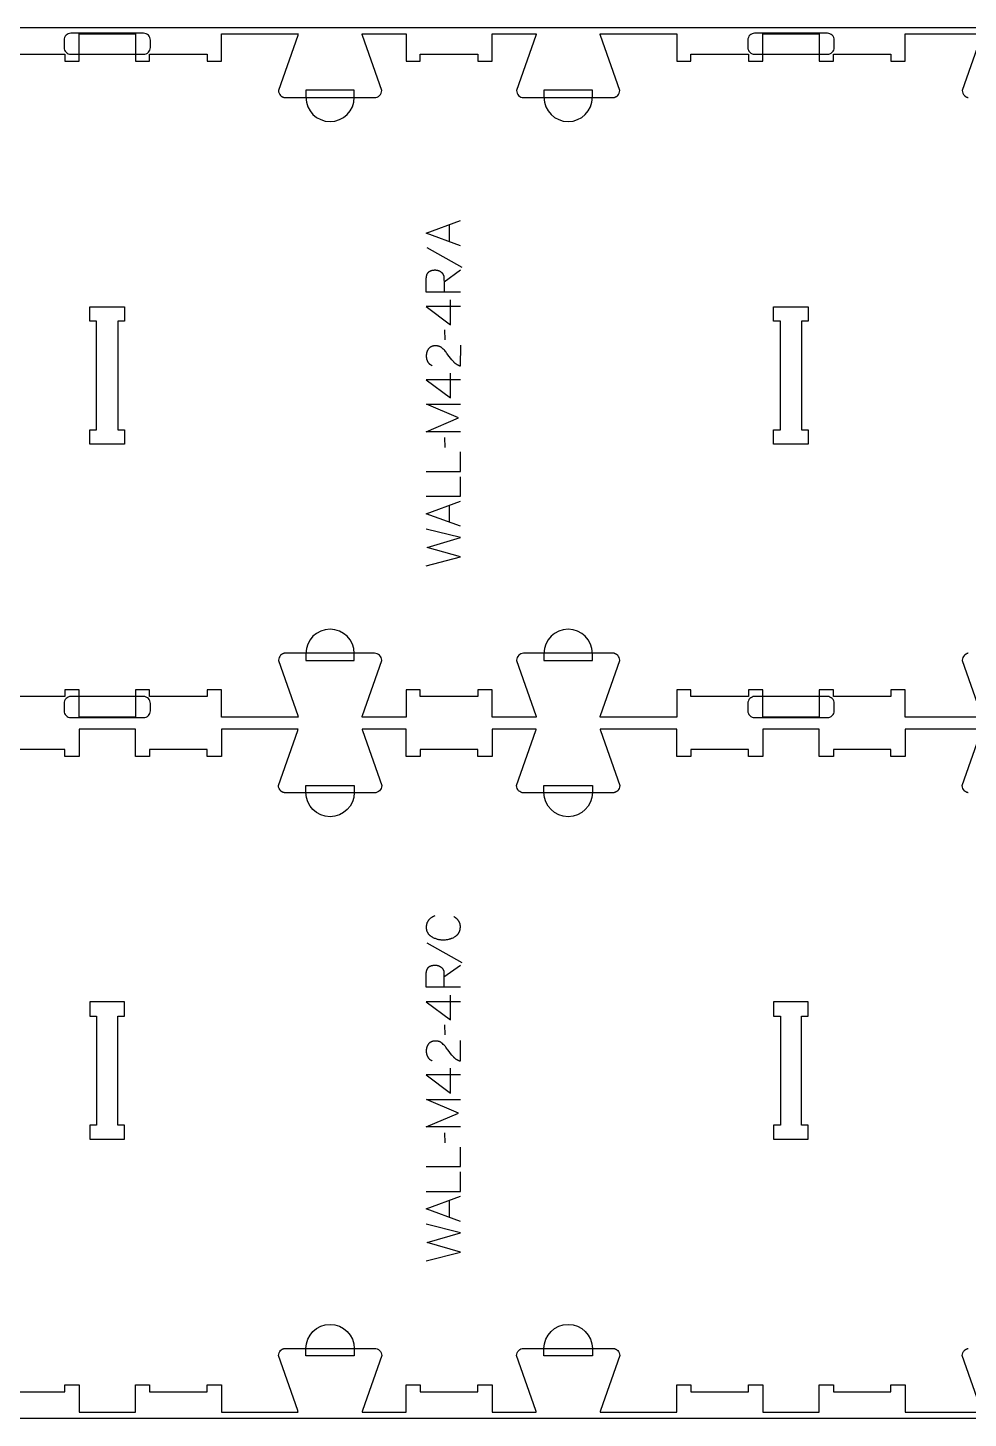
# Model space of a CAD drawing. Extents: x -10701 to -7518, y -43691 to -36097.
# Drawn here: x -9168 to -8343, y -38021 to -36801 of the extents above; entities that cross this region are included whole.
import ezdxf

# ---------------------------------------------------------------- set-up
doc = ezdxf.new("R2010")
doc.units = 0
for name, color, linetype in [('0_SHEET_SPRUCEPLY_2440X122', 1, 'CONTINUOUS'), ('1_ANYTOOL_1MMDEEP_LABELS_S', 2, 'CONTINUOUS'), ('3_ANYTOOL_CUTTHROUGH_INSID', 4, 'CONTINUOUS'), ('4_ANYTOOL_CUTTHROUGH_OUTSI', 5, 'CONTINUOUS'), ('5_ANYTOOL_HALF_MILL_9MM_IN', 3, 'CONTINUOUS')]:
    doc.layers.add(name, color=color, linetype=linetype)

msp = doc.modelspace()

# ---------------------------------------------------------------- linework, layer by layer
at = {"layer": '0_SHEET_SPRUCEPLY_2440X122'}
msp.add_lwpolyline([(-10329.7, -36801.2), (-10329.7, -38021.2), (-7889.7, -38021.2), (-7889.7, -36801.2)], close=True, dxfattribs=at)
at = {"layer": '1_ANYTOOL_1MMDEEP_LABELS_S'}
for points in [[(-8788.8, -36992.4), (-8818.8, -36981.5), (-8788.8, -36970.4)], [(-8798.4, -36988.9), (-8798.4, -36974)], [(-8818.3, -36994.1), (-8787.6, -37011.3)], [(-8788.8, -37033.1), (-8818.8, -37033.1), (-8818.8, -37021.7), (-8818.8, -37021.2), (-8818.8, -37020.7), (-8818.8, -37020.5), (-8818.7, -37020.3), (-8818.7, -37020), (-8818.7, -37019.8), (-8818.6, -37019.6), (-8818.6, -37019.4), (-8818.6, -37019.2), (-8818.5, -37019), (-8818.5, -37018.8), (-8818.4, -37018.6), (-8818.4, -37018.4), (-8818.3, -37018.2), (-8818.2, -37018), (-8818.2, -37017.8), (-8818.1, -37017.7), (-8818, -37017.5), (-8818, -37017.3), (-8817.9, -37017.2), (-8817.8, -37017), (-8817.7, -37016.8), (-8817.6, -37016.7), (-8817.5, -37016.5), (-8817.4, -37016.4), (-8817.3, -37016.2), (-8817.2, -37016.1), (-8817.1, -37016), (-8817, -37015.8), (-8816.8, -37015.7), (-8816.7, -37015.6), (-8816.6, -37015.5), (-8816.5, -37015.4), (-8816.3, -37015.2), (-8816.2, -37015.1), (-8816, -37015), (-8815.9, -37014.9), (-8815.7, -37014.8), (-8815.6, -37014.8), (-8815.4, -37014.7), (-8815.3, -37014.6), (-8815.1, -37014.5), (-8814.9, -37014.4), (-8814.8, -37014.4), (-8814.6, -37014.3), (-8814.4, -37014.2), (-8814.2, -37014.2), (-8814, -37014.1), (-8813.8, -37014.1), (-8813.6, -37014), (-8813.4, -37014), (-8813.2, -37013.9), (-8813, -37013.9), (-8812.8, -37013.8), (-8812.6, -37013.8), (-8812.4, -37013.8), (-8812.1, -37013.8), (-8811.9, -37013.8), (-8811.4, -37013.7), (-8811, -37013.7), (-8810.8, -37013.7), (-8810.6, -37013.7), (-8810.4, -37013.7), (-8810.3, -37013.8), (-8810.1, -37013.8), (-8809.9, -37013.8), (-8809.7, -37013.8), (-8809.6, -37013.8), (-8809.4, -37013.9), (-8809.2, -37013.9), (-8809.1, -37013.9), (-8808.9, -37014), (-8808.7, -37014), (-8808.6, -37014.1), (-8808.4, -37014.1), (-8808.2, -37014.2), (-8808.1, -37014.2), (-8807.9, -37014.3), (-8807.8, -37014.4), (-8807.6, -37014.4), (-8807.4, -37014.5), (-8807.3, -37014.6), (-8807.1, -37014.6), (-8807, -37014.7), (-8806.8, -37014.8), (-8806.7, -37014.9), (-8806.5, -37015), (-8806.4, -37015.1), (-8806.2, -37015.2), (-8806.1, -37015.3), (-8805.9, -37015.4), (-8805.8, -37015.5), (-8805.6, -37015.6), (-8805.5, -37015.7), (-8805.4, -37015.8), (-8805.2, -37016), (-8805.1, -37016.1), (-8805, -37016.2), (-8804.9, -37016.3), (-8804.7, -37016.5), (-8804.6, -37016.6), (-8804.5, -37016.7), (-8804.4, -37016.9), (-8804.3, -37017), (-8804.2, -37017.1), (-8804.1, -37017.3), (-8804.1, -37017.4), (-8804, -37017.6), (-8803.9, -37017.7), (-8803.8, -37017.9), (-8803.8, -37018), (-8803.7, -37018.2), (-8803.7, -37018.4), (-8803.6, -37018.5), (-8803.6, -37018.7), (-8803.5, -37018.9), (-8803.5, -37019), (-8803.4, -37019.2), (-8803.4, -37019.4), (-8803.4, -37019.5), (-8803.4, -37019.7), (-8803.4, -37019.9), (-8803.3, -37020.1), (-8803.3, -37022), (-8803.2, -37024.1), (-8803.2, -37033)], [(-8803.2, -37024.1), (-8788.8, -37013.6)], [(-8788.8, -37045.8), (-8818.8, -37045.8), (-8797.5, -37061.8)], [(-8797.5, -37061.8), (-8797.5, -37040)], [(-8802.7, -37066.1), (-8802.6, -37074.9)], [(-8788.8, -37079.8), (-8788.9, -37098.1), (-8789.3, -37098), (-8789.6, -37097.9), (-8789.8, -37097.8), (-8790, -37097.7), (-8790.2, -37097.6), (-8790.4, -37097.5), (-8790.7, -37097.4), (-8790.9, -37097.3), (-8791.1, -37097.2), (-8791.3, -37097.1), (-8791.5, -37097), (-8791.7, -37096.9), (-8791.9, -37096.8), (-8792.1, -37096.7), (-8792.3, -37096.5), (-8792.5, -37096.4), (-8792.6, -37096.3), (-8792.8, -37096.1), (-8793, -37096), (-8793.2, -37095.9), (-8793.4, -37095.7), (-8793.6, -37095.6), (-8793.7, -37095.4), (-8793.9, -37095.3), (-8794.1, -37095.1), (-8794.2, -37094.9), (-8794.4, -37094.8), (-8794.6, -37094.6), (-8794.7, -37094.4), (-8795, -37094.1), (-8796.3, -37092.6), (-8797.4, -37091.1), (-8798.6, -37089.6), (-8799.7, -37088.1), (-8800.3, -37087.3), (-8800.9, -37086.6), (-8801.4, -37085.9), (-8802, -37085.2), (-8802.6, -37084.5), (-8803.2, -37083.9), (-8803.8, -37083.2), (-8804.4, -37082.6), (-8804.6, -37082.5), (-8804.8, -37082.4), (-8804.9, -37082.2), (-8805.1, -37082.1), (-8805.2, -37082), (-8805.4, -37081.8), (-8805.6, -37081.7), (-8805.8, -37081.6), (-8805.9, -37081.5), (-8806.1, -37081.4), (-8806.3, -37081.3), (-8806.5, -37081.2), (-8806.7, -37081.1), (-8806.8, -37081), (-8807, -37080.9), (-8807.2, -37080.9), (-8807.4, -37080.8), (-8807.6, -37080.7), (-8807.8, -37080.7), (-8808, -37080.6), (-8808.2, -37080.6), (-8808.4, -37080.5), (-8808.6, -37080.5), (-8808.8, -37080.4), (-8809, -37080.4), (-8809.2, -37080.4), (-8809.5, -37080.3), (-8809.7, -37080.3), (-8809.9, -37080.3), (-8810.1, -37080.3), (-8810.3, -37080.3), (-8810.6, -37080.3), (-8810.8, -37080.3), (-8811.1, -37080.3), (-8811.3, -37080.3), (-8811.6, -37080.3), (-8811.8, -37080.3), (-8812, -37080.4), (-8812.2, -37080.4), (-8812.5, -37080.4), (-8812.7, -37080.5), (-8812.9, -37080.5), (-8813.1, -37080.6), (-8813.3, -37080.6), (-8813.5, -37080.7), (-8813.7, -37080.8), (-8813.9, -37080.8), (-8814.1, -37080.9), (-8814.3, -37081), (-8814.5, -37081.1), (-8814.7, -37081.2), (-8814.9, -37081.3), (-8815, -37081.4), (-8815.2, -37081.5), (-8815.4, -37081.6), (-8815.5, -37081.7), (-8815.7, -37081.8), (-8815.8, -37082), (-8816, -37082.1), (-8816.1, -37082.2), (-8816.3, -37082.4), (-8816.4, -37082.5), (-8816.6, -37082.7), (-8816.7, -37082.8), (-8816.8, -37083), (-8817, -37083.1), (-8817.1, -37083.3), (-8817.2, -37083.5), (-8817.3, -37083.6), (-8817.4, -37083.8), (-8817.5, -37084), (-8817.6, -37084.2), (-8817.7, -37084.3), (-8817.8, -37084.5), (-8817.9, -37084.7), (-8818, -37084.9), (-8818.1, -37085.1), (-8818.1, -37085.3), (-8818.2, -37085.5), (-8818.3, -37085.7), (-8818.3, -37085.9), (-8818.4, -37086.1), (-8818.5, -37086.3), (-8818.5, -37086.5), (-8818.6, -37086.7), (-8818.6, -37086.9), (-8818.6, -37087.1), (-8818.7, -37087.3), (-8818.7, -37087.6), (-8818.7, -37087.8), (-8818.8, -37088), (-8818.8, -37088.3), (-8818.8, -37088.5), (-8818.8, -37088.7), (-8818.8, -37089.2), (-8818.8, -37089.6), (-8818.8, -37089.9), (-8818.8, -37090.3), (-8818.7, -37090.6), (-8818.7, -37091), (-8818.6, -37091.3), (-8818.6, -37091.6), (-8818.5, -37091.9), (-8818.4, -37092.3), (-8818.4, -37092.4), (-8818.3, -37092.6), (-8818.3, -37092.7), (-8818.2, -37092.9), (-8818.1, -37093), (-8818.1, -37093.2), (-8818, -37093.3), (-8818, -37093.4), (-8817.9, -37093.6), (-8817.8, -37093.7), (-8817.8, -37093.9), (-8817.7, -37094), (-8817.6, -37094.1), (-8817.5, -37094.3), (-8817.4, -37094.4), (-8817.4, -37094.5), (-8817.3, -37094.7), (-8817.2, -37094.8), (-8817.1, -37094.9), (-8817, -37095), (-8816.9, -37095.2), (-8816.8, -37095.3), (-8816.7, -37095.4), (-8816.6, -37095.5), (-8816.5, -37095.6), (-8816.4, -37095.7), (-8816.3, -37095.9), (-8816.2, -37096), (-8816.1, -37096.1), (-8815.9, -37096.2), (-8815.8, -37096.3), (-8815.7, -37096.4), (-8815.4, -37096.6), (-8815.2, -37096.8), (-8814.9, -37097), (-8814.6, -37097.2), (-8814.3, -37097.3), (-8814, -37097.5), (-8813.7, -37097.7)], [(-8788.8, -37110), (-8818.8, -37110), (-8797.5, -37126)], [(-8797.5, -37126), (-8797.5, -37104.2)], [(-8788.8, -37155.6), (-8818.8, -37155.6), (-8790.4, -37143.6), (-8818.7, -37131.6), (-8788.8, -37131.6)], [(-8802.7, -37160.7), (-8802.6, -37169.5)], [(-8818.8, -37190.5), (-8788.8, -37190.5), (-8788.8, -37173.4)], [(-8818.8, -37212.3), (-8788.8, -37212.3), (-8788.8, -37195.2)], [(-8788.8, -37238.5), (-8818.8, -37227.6), (-8788.8, -37216.6)], [(-8798.4, -37235), (-8798.4, -37220.1)], [(-8818.8, -37273.2), (-8788.8, -37265.5), (-8817.9, -37257.1), (-8788.8, -37248.6), (-8818.8, -37241.1)], [(-8811.3, -37580.5), (-8811.7, -37580.6), (-8812.1, -37580.8), (-8812.5, -37581), (-8812.9, -37581.2), (-8813.2, -37581.4), (-8813.6, -37581.6), (-8814, -37581.8), (-8814.3, -37582), (-8814.6, -37582.3), (-8815, -37582.5), (-8815.3, -37582.8), (-8815.6, -37583), (-8815.9, -37583.3), (-8816.2, -37583.6), (-8816.4, -37583.9), (-8816.7, -37584.2), (-8816.8, -37584.4), (-8817, -37584.5), (-8817.1, -37584.7), (-8817.2, -37584.9), (-8817.3, -37585), (-8817.4, -37585.2), (-8817.5, -37585.4), (-8817.6, -37585.5), (-8817.7, -37585.7), (-8817.8, -37585.9), (-8817.9, -37586.1), (-8818, -37586.2), (-8818.1, -37586.4), (-8818.2, -37586.6), (-8818.2, -37586.8), (-8818.3, -37587), (-8818.4, -37587.2), (-8818.4, -37587.4), (-8818.5, -37587.6), (-8818.5, -37587.8), (-8818.6, -37588), (-8818.6, -37588.2), (-8818.7, -37588.4), (-8818.7, -37588.6), (-8818.7, -37588.8), (-8818.8, -37589), (-8818.8, -37589.2), (-8818.8, -37589.4), (-8818.8, -37589.7), (-8818.8, -37589.9), (-8818.8, -37590.1), (-8818.8, -37590.3), (-8818.8, -37590.7), (-8818.8, -37591), (-8818.8, -37591.3), (-8818.8, -37591.7), (-8818.7, -37592), (-8818.7, -37592.3), (-8818.6, -37592.6), (-8818.5, -37592.9), (-8818.5, -37593.2), (-8818.4, -37593.5), (-8818.3, -37593.8), (-8818.2, -37594.1), (-8818, -37594.4), (-8818, -37594.5), (-8817.9, -37594.6), (-8817.9, -37594.8), (-8817.8, -37594.9), (-8817.7, -37595), (-8817.7, -37595.2), (-8817.6, -37595.3), (-8817.5, -37595.4), (-8817.4, -37595.5), (-8817.3, -37595.7), (-8817.3, -37595.8), (-8817.2, -37595.9), (-8817.1, -37596), (-8817, -37596.2), (-8816.8, -37596.4), (-8816.6, -37596.6), (-8816.4, -37596.9), (-8816.2, -37597.1), (-8816, -37597.3), (-8815.7, -37597.5), (-8815.5, -37597.7), (-8815.2, -37597.9), (-8815, -37598.1), (-8814.7, -37598.3), (-8814.4, -37598.5), (-8814.1, -37598.7), (-8813.5, -37599), (-8812.9, -37599.3), (-8812.3, -37599.6), (-8811.7, -37599.9), (-8811.1, -37600.1), (-8810.5, -37600.4), (-8809.8, -37600.6), (-8809.2, -37600.8), (-8808.6, -37600.9), (-8807.9, -37601.1), (-8807.2, -37601.2), (-8806.6, -37601.3), (-8805.9, -37601.4), (-8805.2, -37601.4), (-8804.5, -37601.4), (-8803.8, -37601.5), (-8803.1, -37601.4), (-8802.4, -37601.4), (-8801.8, -37601.4), (-8801.1, -37601.3), (-8800.4, -37601.2), (-8799.7, -37601.1), (-8799.1, -37600.9), (-8798.8, -37600.8), (-8798.4, -37600.7), (-8798.1, -37600.7), (-8797.8, -37600.6), (-8797.5, -37600.5), (-8797.2, -37600.3), (-8796.9, -37600.2), (-8796.5, -37600.1), (-8795.9, -37599.9), (-8795.3, -37599.6), (-8794.7, -37599.3), (-8794.1, -37599), (-8793.5, -37598.6), (-8793.2, -37598.4), (-8792.9, -37598.2), (-8792.7, -37598), (-8792.4, -37597.9), (-8792.2, -37597.6), (-8791.9, -37597.4), (-8791.7, -37597.2), (-8791.5, -37597), (-8791.2, -37596.8), (-8791, -37596.5), (-8790.8, -37596.3), (-8790.7, -37596.2), (-8790.7, -37596.1), (-8790.6, -37595.9), (-8790.5, -37595.8), (-8790.4, -37595.7), (-8790.3, -37595.6), (-8790.2, -37595.4), (-8790.1, -37595.3), (-8790.1, -37595.2), (-8790, -37595), (-8789.9, -37594.9), (-8789.9, -37594.8), (-8789.7, -37594.5), (-8789.6, -37594.2), (-8789.5, -37593.9), (-8789.4, -37593.6), (-8789.3, -37593.3), (-8789.2, -37593), (-8789.1, -37592.7), (-8789, -37592.4), (-8789, -37592), (-8788.9, -37591.7), (-8788.9, -37591.4), (-8788.9, -37591), (-8788.8, -37590.7), (-8788.8, -37590.3), (-8788.8, -37590), (-8788.8, -37589.6), (-8788.8, -37589.2), (-8788.9, -37589), (-8788.9, -37588.8), (-8788.9, -37588.7), (-8788.9, -37588.5), (-8789, -37588.3), (-8789, -37588.1), (-8789, -37588), (-8789.1, -37587.8), (-8789.1, -37587.6), (-8789.1, -37587.5), (-8789.2, -37587.3), (-8789.2, -37587.1), (-8789.3, -37587), (-8789.3, -37586.8), (-8789.4, -37586.6), (-8789.5, -37586.5), (-8789.5, -37586.3), (-8789.6, -37586.2), (-8789.7, -37586), (-8789.7, -37585.9), (-8789.8, -37585.7), (-8789.9, -37585.6), (-8790, -37585.4), (-8790.1, -37585.3), (-8790.2, -37585.2), (-8790.3, -37585), (-8790.4, -37584.9), (-8790.5, -37584.7), (-8790.7, -37584.5), (-8790.9, -37584.2), (-8791.1, -37584), (-8791.3, -37583.7), (-8791.6, -37583.5), (-8791.8, -37583.2), (-8792.1, -37583), (-8792.3, -37582.8), (-8792.6, -37582.6), (-8792.9, -37582.3), (-8793.1, -37582.1), (-8793.4, -37581.9), (-8793.7, -37581.7), (-8794, -37581.5), (-8794.3, -37581.3), (-8794.7, -37581.1)], [(-8818.4, -37604.1), (-8787.6, -37621.3)], [(-8788.8, -37643), (-8818.8, -37643), (-8818.8, -37631.7), (-8818.8, -37631.2), (-8818.8, -37630.7), (-8818.8, -37630.5), (-8818.8, -37630.2), (-8818.7, -37630), (-8818.7, -37629.8), (-8818.7, -37629.6), (-8818.6, -37629.4), (-8818.6, -37629.2), (-8818.5, -37629), (-8818.5, -37628.8), (-8818.4, -37628.6), (-8818.4, -37628.4), (-8818.3, -37628.2), (-8818.3, -37628), (-8818.2, -37627.8), (-8818.1, -37627.6), (-8818.1, -37627.5), (-8818, -37627.3), (-8817.9, -37627.1), (-8817.8, -37627), (-8817.7, -37626.8), (-8817.6, -37626.7), (-8817.5, -37626.5), (-8817.4, -37626.4), (-8817.3, -37626.2), (-8817.2, -37626.1), (-8817.1, -37626), (-8817, -37625.8), (-8816.9, -37625.7), (-8816.7, -37625.6), (-8816.6, -37625.5), (-8816.5, -37625.3), (-8816.3, -37625.2), (-8816.2, -37625.1), (-8816.1, -37625), (-8815.9, -37624.9), (-8815.8, -37624.8), (-8815.6, -37624.7), (-8815.4, -37624.6), (-8815.3, -37624.6), (-8815.1, -37624.5), (-8814.9, -37624.4), (-8814.8, -37624.3), (-8814.6, -37624.3), (-8814.4, -37624.2), (-8814.2, -37624.1), (-8814, -37624.1), (-8813.8, -37624), (-8813.6, -37624), (-8813.4, -37623.9), (-8813.2, -37623.9), (-8813, -37623.9), (-8812.8, -37623.8), (-8812.6, -37623.8), (-8812.4, -37623.8), (-8812.2, -37623.8), (-8811.9, -37623.7), (-8811.5, -37623.7), (-8811, -37623.7), (-8810.8, -37623.7), (-8810.6, -37623.7), (-8810.5, -37623.7), (-8810.3, -37623.7), (-8810.1, -37623.7), (-8809.9, -37623.8), (-8809.8, -37623.8), (-8809.6, -37623.8), (-8809.4, -37623.8), (-8809.3, -37623.9), (-8809.1, -37623.9), (-8808.9, -37624), (-8808.8, -37624), (-8808.6, -37624), (-8808.4, -37624.1), (-8808.3, -37624.1), (-8808.1, -37624.2), (-8807.9, -37624.3), (-8807.8, -37624.3), (-8807.6, -37624.4), (-8807.5, -37624.5), (-8807.3, -37624.5), (-8807.2, -37624.6), (-8807, -37624.7), (-8806.8, -37624.8), (-8806.7, -37624.9), (-8806.5, -37625), (-8806.4, -37625.1), (-8806.2, -37625.2), (-8806.1, -37625.3), (-8805.9, -37625.4), (-8805.8, -37625.5), (-8805.6, -37625.6), (-8805.5, -37625.7), (-8805.4, -37625.8), (-8805.2, -37625.9), (-8805.1, -37626.1), (-8805, -37626.2), (-8804.9, -37626.3), (-8804.8, -37626.4), (-8804.6, -37626.6), (-8804.5, -37626.7), (-8804.4, -37626.8), (-8804.3, -37627), (-8804.3, -37627.1), (-8804.2, -37627.3), (-8804.1, -37627.4), (-8804, -37627.6), (-8803.9, -37627.7), (-8803.9, -37627.9), (-8803.8, -37628), (-8803.7, -37628.2), (-8803.7, -37628.3), (-8803.6, -37628.5), (-8803.6, -37628.7), (-8803.5, -37628.8), (-8803.5, -37629), (-8803.5, -37629.2), (-8803.4, -37629.4), (-8803.4, -37629.5), (-8803.4, -37629.7), (-8803.4, -37629.9), (-8803.4, -37630.1), (-8803.3, -37632), (-8803.3, -37634), (-8803.3, -37643)], [(-8803.3, -37634), (-8788.8, -37623.6)], [(-8788.8, -37655.8), (-8818.9, -37655.8), (-8797.5, -37671.8)], [(-8797.5, -37671.8), (-8797.5, -37650)], [(-8802.7, -37676.1), (-8802.6, -37684.9)], [(-8788.9, -37689.8), (-8788.9, -37708.1), (-8789.4, -37707.9), (-8789.6, -37707.9), (-8789.8, -37707.8), (-8790, -37707.7), (-8790.2, -37707.6), (-8790.5, -37707.5), (-8790.7, -37707.4), (-8790.9, -37707.3), (-8791.1, -37707.2), (-8791.3, -37707.1), (-8791.5, -37707), (-8791.7, -37706.9), (-8791.9, -37706.8), (-8792.1, -37706.6), (-8792.3, -37706.5), (-8792.5, -37706.4), (-8792.7, -37706.3), (-8792.9, -37706.1), (-8793, -37706), (-8793.2, -37705.8), (-8793.4, -37705.7), (-8793.6, -37705.5), (-8793.8, -37705.4), (-8793.9, -37705.2), (-8794.1, -37705.1), (-8794.3, -37704.9), (-8794.4, -37704.7), (-8794.6, -37704.6), (-8794.7, -37704.4), (-8795.1, -37704), (-8796.3, -37702.6), (-8797.5, -37701.1), (-8798.6, -37699.6), (-8799.8, -37698), (-8800.3, -37697.3), (-8800.9, -37696.6), (-8801.5, -37695.8), (-8802, -37695.2), (-8802.6, -37694.5), (-8803.2, -37693.8), (-8803.8, -37693.2), (-8804.5, -37692.6), (-8804.6, -37692.5), (-8804.8, -37692.3), (-8804.9, -37692.2), (-8805.1, -37692.1), (-8805.3, -37691.9), (-8805.4, -37691.8), (-8805.6, -37691.7), (-8805.8, -37691.6), (-8806, -37691.5), (-8806.1, -37691.4), (-8806.3, -37691.3), (-8806.5, -37691.2), (-8806.7, -37691.1), (-8806.9, -37691), (-8807.1, -37690.9), (-8807.2, -37690.8), (-8807.4, -37690.8), (-8807.6, -37690.7), (-8807.8, -37690.6), (-8808, -37690.6), (-8808.2, -37690.5), (-8808.4, -37690.5), (-8808.6, -37690.4), (-8808.8, -37690.4), (-8809.1, -37690.4), (-8809.3, -37690.3), (-8809.5, -37690.3), (-8809.7, -37690.3), (-8809.9, -37690.3), (-8810.1, -37690.3), (-8810.4, -37690.3), (-8810.6, -37690.3), (-8810.8, -37690.3), (-8811.1, -37690.3), (-8811.3, -37690.3), (-8811.6, -37690.3), (-8811.8, -37690.3), (-8812, -37690.3), (-8812.3, -37690.4), (-8812.5, -37690.4), (-8812.7, -37690.5), (-8812.9, -37690.5), (-8813.1, -37690.6), (-8813.3, -37690.6), (-8813.5, -37690.7), (-8813.8, -37690.7), (-8813.9, -37690.8), (-8814.1, -37690.9), (-8814.3, -37691), (-8814.5, -37691.1), (-8814.7, -37691.2), (-8814.9, -37691.2), (-8815.1, -37691.3), (-8815.2, -37691.5), (-8815.4, -37691.6), (-8815.6, -37691.7), (-8815.7, -37691.8), (-8815.9, -37691.9), (-8816, -37692.1), (-8816.2, -37692.2), (-8816.3, -37692.3), (-8816.5, -37692.5), (-8816.6, -37692.6), (-8816.7, -37692.8), (-8816.9, -37692.9), (-8817, -37693.1), (-8817.1, -37693.3), (-8817.2, -37693.4), (-8817.3, -37693.6), (-8817.4, -37693.8), (-8817.5, -37694), (-8817.6, -37694.1), (-8817.7, -37694.3), (-8817.8, -37694.5), (-8817.9, -37694.7), (-8818, -37694.9), (-8818.1, -37695.1), (-8818.2, -37695.3), (-8818.2, -37695.5), (-8818.3, -37695.6), (-8818.4, -37695.8), (-8818.4, -37696.1), (-8818.5, -37696.3), (-8818.5, -37696.5), (-8818.6, -37696.7), (-8818.6, -37696.9), (-8818.7, -37697.1), (-8818.7, -37697.3), (-8818.7, -37697.5), (-8818.8, -37697.8), (-8818.8, -37698), (-8818.8, -37698.2), (-8818.8, -37698.5), (-8818.8, -37698.7), (-8818.8, -37699.2), (-8818.8, -37699.5), (-8818.8, -37699.9), (-8818.8, -37700.3), (-8818.7, -37700.6), (-8818.7, -37700.9), (-8818.6, -37701.3), (-8818.6, -37701.6), (-8818.5, -37701.9), (-8818.4, -37702.2), (-8818.4, -37702.4), (-8818.3, -37702.5), (-8818.3, -37702.7), (-8818.2, -37702.8), (-8818.2, -37703), (-8818.1, -37703.1), (-8818, -37703.3), (-8818, -37703.4), (-8817.9, -37703.6), (-8817.8, -37703.7), (-8817.8, -37703.8), (-8817.7, -37704), (-8817.6, -37704.1), (-8817.5, -37704.3), (-8817.5, -37704.4), (-8817.4, -37704.5), (-8817.3, -37704.6), (-8817.2, -37704.8), (-8817.1, -37704.9), (-8817, -37705), (-8816.9, -37705.1), (-8816.8, -37705.3), (-8816.7, -37705.4), (-8816.6, -37705.5), (-8816.5, -37705.6), (-8816.4, -37705.7), (-8816.3, -37705.8), (-8816.2, -37705.9), (-8816.1, -37706.1), (-8816, -37706.2), (-8815.8, -37706.3), (-8815.7, -37706.4), (-8815.5, -37706.6), (-8815.2, -37706.8), (-8814.9, -37707), (-8814.6, -37707.1), (-8814.3, -37707.3), (-8814, -37707.5), (-8813.7, -37707.7)], [(-8788.8, -37720), (-8818.9, -37720), (-8797.5, -37736)], [(-8797.5, -37736), (-8797.5, -37714.2)], [(-8788.8, -37765.6), (-8818.8, -37765.6), (-8790.5, -37753.6), (-8818.7, -37741.6), (-8788.8, -37741.6)], [(-8802.7, -37770.7), (-8802.6, -37779.5)], [(-8818.8, -37800.4), (-8788.8, -37800.4), (-8788.8, -37783.3)], [(-8818.8, -37822.3), (-8788.8, -37822.3), (-8788.8, -37805.2)], [(-8788.8, -37848.5), (-8818.8, -37837.6), (-8788.8, -37826.5)], [(-8798.4, -37845), (-8798.4, -37830.1)], [(-8818.8, -37883.2), (-8788.8, -37875.5), (-8817.9, -37867), (-8788.8, -37858.6), (-8818.8, -37851.1)]]:
    msp.add_lwpolyline(points, dxfattribs=at)
at = {"layer": '3_ANYTOOL_CUTTHROUGH_INSID', "color": 4}
for points in [[(-9113.7, -37046), (-9083.5, -37046), (-9083.5, -37058.5), (-9089.5, -37058.5), (-9089.5, -37154), (-9083.5, -37154), (-9083.5, -37166.5), (-9114, -37166.5), (-9114, -37154), (-9108, -37154), (-9108, -37058.5), (-9114, -37058.5), (-9114, -37046)], [(-8513.7, -37046), (-8483.5, -37046), (-8483.5, -37058.5), (-8489.5, -37058.5), (-8489.5, -37154), (-8483.5, -37154), (-8483.5, -37166.5), (-8514, -37166.5), (-8514, -37154), (-8508, -37154), (-8508, -37058.5), (-8514, -37058.5), (-8514, -37046)], [(-9113.7, -37776.5), (-9083.5, -37776.5), (-9083.5, -37764), (-9089.5, -37764), (-9089.5, -37668.5), (-9083.5, -37668.5), (-9083.5, -37656), (-9114, -37656), (-9114, -37668.5), (-9108, -37668.5), (-9108, -37764), (-9114, -37764), (-9114, -37776.5)], [(-8513.7, -37776.5), (-8483.5, -37776.5), (-8483.5, -37764), (-8489.5, -37764), (-8489.5, -37668.5), (-8483.5, -37668.5), (-8483.5, -37656), (-8514, -37656), (-8514, -37668.5), (-8508, -37668.5), (-8508, -37764), (-8514, -37764), (-8514, -37776.5)]]:
    msp.add_lwpolyline(points, close=True, dxfattribs=at)
at = {"layer": '4_ANYTOOL_CUTTHROUGH_OUTSI', "color": 5}
for points in [[(-9186.5, -36824.5), (-9136, -36824.5), (-9136, -36830.5), (-9123.5, -36830.5), (-9123.5, -36806.5), (-9074, -36806.5), (-9074, -36830.5), (-9061.5, -36830.5), (-9061.5, -36824.5), (-9011, -36824.5), (-9011, -36830.5), (-8998.5, -36830.5), (-8998.5, -36806.5), (-8931.3, -36806.5), (-8931.3, -36806.5, -0.061485), (-8931.5, -36807.9), (-8948.4, -36856.1), (-8948.4, -36856.2), (-8948.4, -36856.2), (-8948.4, -36856.2, 0.198912), (-8946.6, -36860.7), (-8946.5, -36860.8), (-8946.4, -36860.9), (-8946.3, -36861), (-8946.1, -36861.1), (-8946, -36861.2), (-8945.9, -36861.2), (-8945.8, -36861.3), (-8945.7, -36861.4), (-8945.5, -36861.5), (-8945.4, -36861.6), (-8945.3, -36861.7), (-8945.1, -36861.7), (-8945, -36861.8), (-8944.8, -36861.9), (-8944.7, -36861.9), (-8944.6, -36862), (-8944.4, -36862.1), (-8944.3, -36862.1), (-8944.1, -36862.2), (-8944, -36862.2), (-8943.8, -36862.3), (-8943.7, -36862.3), (-8943.5, -36862.3), (-8943.4, -36862.4), (-8943.2, -36862.4), (-8943.1, -36862.4), (-8942.9, -36862.4), (-8942.8, -36862.5), (-8942.6, -36862.5), (-8942.5, -36862.5), (-8942.3, -36862.5), (-8942.2, -36862.5), (-8864.2, -36862.5, 0.414214), (-8857.9, -36856.2), (-8857.9, -36856.2), (-8857.9, -36856.1), (-8874.8, -36807.9), (-8874.8, -36807.9, -0.061485), (-8875.1, -36806.5), (-8836.5, -36806.5), (-8836.5, -36830.5), (-8824, -36830.5), (-8824, -36824.5), (-8773.5, -36824.5), (-8773.5, -36830.5), (-8761, -36830.5), (-8761, -36806.5), (-8722.4, -36806.5), (-8722.4, -36806.5, -0.061485), (-8722.6, -36807.9), (-8739.5, -36856.1), (-8739.5, -36856.2), (-8739.5, -36856.2), (-8739.5, -36856.2, 0.414214), (-8733.3, -36862.5), (-8655.3, -36862.5), (-8655.1, -36862.5), (-8655, -36862.5), (-8654.8, -36862.5), (-8654.7, -36862.5), (-8654.5, -36862.4), (-8654.4, -36862.4), (-8654.2, -36862.4), (-8654.1, -36862.4), (-8653.9, -36862.3), (-8653.8, -36862.3), (-8653.6, -36862.3), (-8653.5, -36862.2), (-8653.3, -36862.2), (-8653.2, -36862.1), (-8653, -36862.1), (-8652.9, -36862), (-8652.7, -36861.9), (-8652.6, -36861.9), (-8652.4, -36861.8), (-8652.3, -36861.7), (-8652.2, -36861.7), (-8652, -36861.6), (-8651.9, -36861.5), (-8651.8, -36861.4), (-8651.7, -36861.3), (-8651.5, -36861.2), (-8651.4, -36861.2), (-8651.3, -36861.1), (-8651.2, -36861), (-8651.1, -36860.9), (-8651, -36860.8), (-8650.8, -36860.7, 0.198912), (-8649, -36856.2), (-8649, -36856.2), (-8649, -36856.1), (-8665.9, -36807.9), (-8665.9, -36807.9, -0.061485), (-8666.2, -36806.5), (-8599, -36806.5), (-8599, -36830.5), (-8586.5, -36830.5), (-8586.5, -36824.5), (-8536, -36824.5), (-8536, -36830.5), (-8523.5, -36830.5), (-8523.5, -36806.5), (-8474, -36806.5), (-8474, -36830.5), (-8461.5, -36830.5), (-8461.5, -36824.5), (-8411, -36824.5), (-8411, -36830.5), (-8398.5, -36830.5), (-8398.5, -36806.5), (-8331.3, -36806.5)], [(-8331.5, -36807.9), (-8348.4, -36856.1), (-8348.4, -36856.2), (-8348.4, -36856.2), (-8348.4, -36856.2, 0.198912), (-8346.6, -36860.7), (-8346.5, -36860.8), (-8346.4, -36860.9), (-8346.3, -36861), (-8346.1, -36861.1), (-8346, -36861.2), (-8345.9, -36861.2), (-8345.8, -36861.3), (-8345.7, -36861.4), (-8345.5, -36861.5), (-8345.4, -36861.6), (-8345.3, -36861.7), (-8345.1, -36861.7), (-8345, -36861.8), (-8344.8, -36861.9), (-8344.7, -36861.9), (-8344.6, -36862), (-8344.4, -36862.1), (-8344.3, -36862.1), (-8344.1, -36862.2), (-8344, -36862.2), (-8343.8, -36862.3), (-8343.7, -36862.3), (-8343.5, -36862.3), (-8343.4, -36862.4), (-8343.2, -36862.4), (-8343.1, -36862.4)], [(-8331.3, -37406), (-8348.7, -37406), (-8398.5, -37406), (-8398.5, -37382), (-8411, -37382), (-8411, -37388), (-8461.5, -37388), (-8461.5, -37382), (-8474, -37382), (-8474, -37406), (-8523.5, -37406), (-8523.5, -37382), (-8536, -37382), (-8536, -37388), (-8586.5, -37388), (-8586.5, -37382), (-8599, -37382), (-8599, -37406), (-8666.2, -37406), (-8666.2, -37406, -0.061485), (-8665.9, -37404.6), (-8649, -37356.3), (-8649, -37356.3), (-8649, -37356.2), (-8649, -37356.2, 0.198912), (-8650.8, -37351.8), (-8651, -37351.7), (-8651.1, -37351.6), (-8651.2, -37351.5), (-8651.3, -37351.4), (-8651.4, -37351.3), (-8651.5, -37351.2), (-8651.7, -37351.1), (-8651.8, -37351), (-8651.9, -37351), (-8652, -37350.9), (-8652.2, -37350.8), (-8652.3, -37350.7), (-8652.4, -37350.7), (-8652.6, -37350.6), (-8652.7, -37350.5), (-8652.9, -37350.5), (-8653, -37350.4), (-8653.2, -37350.3), (-8653.3, -37350.3), (-8653.5, -37350.2), (-8653.6, -37350.2), (-8653.8, -37350.2), (-8653.9, -37350.1), (-8654.1, -37350.1), (-8654.2, -37350.1), (-8654.4, -37350), (-8654.5, -37350), (-8654.7, -37350), (-8654.8, -37350), (-8655, -37350), (-8655.1, -37350), (-8655.3, -37350), (-8733.3, -37350, 0.414214), (-8739.5, -37356.2), (-8739.5, -37356.3), (-8739.5, -37356.3), (-8722.6, -37404.6), (-8722.6, -37404.6, -0.061485), (-8722.4, -37406), (-8761, -37406), (-8761, -37382), (-8773.5, -37382), (-8773.5, -37388), (-8824, -37388), (-8824, -37382), (-8836.5, -37382), (-8836.5, -37406), (-8875.1, -37406), (-8875.1, -37406, -0.061485), (-8874.8, -37404.6), (-8857.9, -37356.3), (-8857.9, -37356.3), (-8857.9, -37356.2), (-8857.9, -37356.2, 0.414214), (-8864.2, -37350), (-8942.2, -37350), (-8942.3, -37350), (-8942.5, -37350), (-8942.6, -37350), (-8942.8, -37350), (-8942.9, -37350), (-8943.1, -37350), (-8943.2, -37350.1), (-8943.4, -37350.1), (-8943.5, -37350.1), (-8943.7, -37350.2), (-8943.8, -37350.2), (-8944, -37350.2), (-8944.1, -37350.3), (-8944.3, -37350.3), (-8944.4, -37350.4), (-8944.6, -37350.5), (-8944.7, -37350.5), (-8944.8, -37350.6), (-8945, -37350.7), (-8945.1, -37350.7), (-8945.3, -37350.8), (-8945.4, -37350.9), (-8945.5, -37351), (-8945.7, -37351), (-8945.8, -37351.1), (-8945.9, -37351.2), (-8946, -37351.3), (-8946.1, -37351.4), (-8946.3, -37351.5), (-8946.4, -37351.6), (-8946.5, -37351.7), (-8946.6, -37351.8, 0.198912), (-8948.4, -37356.2), (-8948.4, -37356.3), (-8948.4, -37356.3), (-8931.5, -37404.6), (-8931.5, -37404.6, -0.061485), (-8931.3, -37406), (-8948.7, -37406), (-8998.5, -37406), (-8998.5, -37382), (-9011, -37382), (-9011, -37388), (-9061.5, -37388), (-9061.5, -37382), (-9074, -37382), (-9074, -37406), (-9123.5, -37406), (-9123.5, -37382), (-9136, -37382), (-9136, -37388), (-9186.5, -37388)], [(-8343.1, -37350), (-8343.2, -37350.1), (-8343.4, -37350.1), (-8343.5, -37350.1), (-8343.7, -37350.2), (-8343.8, -37350.2), (-8344, -37350.2), (-8344.1, -37350.3), (-8344.3, -37350.3), (-8344.4, -37350.4), (-8344.6, -37350.5), (-8344.7, -37350.5), (-8344.8, -37350.6), (-8345, -37350.7), (-8345.1, -37350.7), (-8345.3, -37350.8), (-8345.4, -37350.9), (-8345.5, -37351), (-8345.7, -37351), (-8345.8, -37351.1), (-8345.9, -37351.2), (-8346, -37351.3), (-8346.1, -37351.4), (-8346.3, -37351.5), (-8346.4, -37351.6), (-8346.5, -37351.7), (-8346.6, -37351.8, 0.198912), (-8348.4, -37356.2), (-8348.4, -37356.3), (-8348.4, -37356.3), (-8331.5, -37404.6)], [(-8331.3, -37416.5), (-8348.7, -37416.5), (-8398.5, -37416.5), (-8398.5, -37440.5), (-8411, -37440.5), (-8411, -37434.5), (-8461.5, -37434.5), (-8461.5, -37440.5), (-8474, -37440.5), (-8474, -37416.5), (-8523.5, -37416.5), (-8523.5, -37440.5), (-8536, -37440.5), (-8536, -37434.5), (-8586.5, -37434.5), (-8586.5, -37440.5), (-8599, -37440.5), (-8599, -37416.5), (-8648.7, -37416.5), (-8666.2, -37416.5), (-8666.2, -37416.5, 0.061485), (-8665.9, -37417.9), (-8649, -37466.1), (-8649, -37466.2), (-8649, -37466.2), (-8649, -37466.2, -0.198912), (-8650.8, -37470.7), (-8651, -37470.8), (-8651.1, -37470.9), (-8651.2, -37471), (-8651.3, -37471.1), (-8651.4, -37471.2), (-8651.5, -37471.2), (-8651.7, -37471.3), (-8651.8, -37471.4), (-8651.9, -37471.5), (-8652, -37471.6), (-8652.2, -37471.7), (-8652.3, -37471.7), (-8652.4, -37471.8), (-8652.6, -37471.9), (-8652.7, -37471.9), (-8652.9, -37472), (-8653, -37472.1), (-8653.2, -37472.1), (-8653.3, -37472.2), (-8653.5, -37472.2), (-8653.6, -37472.3), (-8653.8, -37472.3), (-8653.9, -37472.3), (-8654.1, -37472.4), (-8654.2, -37472.4), (-8654.4, -37472.4), (-8654.5, -37472.4), (-8654.7, -37472.5), (-8654.8, -37472.5), (-8655, -37472.5), (-8655.1, -37472.5), (-8655.3, -37472.5), (-8733.3, -37472.5, -0.414214), (-8739.5, -37466.2), (-8739.5, -37466.2), (-8739.5, -37466.1), (-8722.6, -37417.9), (-8722.6, -37417.9, 0.061485), (-8722.4, -37416.5), (-8761, -37416.5), (-8761, -37440.5), (-8773.5, -37440.5), (-8773.5, -37434.5), (-8824, -37434.5), (-8824, -37440.5), (-8836.5, -37440.5), (-8836.5, -37416.5), (-8875.1, -37416.5), (-8875.1, -37416.5, 0.061485), (-8874.8, -37417.9), (-8857.9, -37466.1), (-8857.9, -37466.2), (-8857.9, -37466.2), (-8857.9, -37466.2, -0.414214), (-8864.2, -37472.5), (-8942.2, -37472.5), (-8942.3, -37472.5), (-8942.5, -37472.5), (-8942.6, -37472.5), (-8942.8, -37472.5), (-8942.9, -37472.4), (-8943.1, -37472.4), (-8943.2, -37472.4), (-8943.4, -37472.4), (-8943.5, -37472.3), (-8943.7, -37472.3), (-8943.8, -37472.3), (-8944, -37472.2), (-8944.1, -37472.2), (-8944.3, -37472.1), (-8944.4, -37472.1), (-8944.6, -37472), (-8944.7, -37471.9), (-8944.8, -37471.9), (-8945, -37471.8), (-8945.1, -37471.7), (-8945.3, -37471.7), (-8945.4, -37471.6), (-8945.5, -37471.5), (-8945.7, -37471.4), (-8945.8, -37471.3), (-8945.9, -37471.2), (-8946, -37471.2), (-8946.1, -37471.1), (-8946.3, -37471), (-8946.4, -37470.9), (-8946.5, -37470.8), (-8946.6, -37470.7, -0.198912), (-8948.4, -37466.2), (-8948.4, -37466.2), (-8948.4, -37466.1), (-8931.5, -37417.9), (-8931.5, -37417.9, 0.061485), (-8931.3, -37416.5), (-8948.7, -37416.5), (-8998.5, -37416.5), (-8998.5, -37440.5), (-9011, -37440.5), (-9011, -37434.5), (-9061.5, -37434.5), (-9061.5, -37440.5), (-9074, -37440.5), (-9074, -37416.5), (-9123.5, -37416.5), (-9123.5, -37440.5), (-9136, -37440.5), (-9136, -37434.5), (-9186.5, -37434.5)], [(-8343.1, -37472.4), (-8343.2, -37472.4), (-8343.4, -37472.4), (-8343.5, -37472.3), (-8343.7, -37472.3), (-8343.8, -37472.3), (-8344, -37472.2), (-8344.1, -37472.2), (-8344.3, -37472.1), (-8344.4, -37472.1), (-8344.6, -37472), (-8344.7, -37471.9), (-8344.8, -37471.9), (-8345, -37471.8), (-8345.1, -37471.7), (-8345.3, -37471.7), (-8345.4, -37471.6), (-8345.5, -37471.5), (-8345.7, -37471.4), (-8345.8, -37471.3), (-8345.9, -37471.2), (-8346, -37471.2), (-8346.1, -37471.1), (-8346.3, -37471), (-8346.4, -37470.9), (-8346.5, -37470.8), (-8346.6, -37470.7, -0.198912), (-8348.4, -37466.2), (-8348.4, -37466.2), (-8348.4, -37466.1), (-8331.5, -37417.9)], [(-9186.5, -37998), (-9136, -37998), (-9136, -37992), (-9123.5, -37992), (-9123.5, -38016), (-9074, -38016), (-9074, -37992.2), (-9074, -37992), (-9061.5, -37992), (-9061.5, -37998), (-9011, -37998), (-9011, -37992), (-8998.5, -37992), (-8998.5, -38016), (-8931.3, -38016), (-8931.3, -38016, 0.061485), (-8931.5, -38014.6), (-8948.4, -37966.3), (-8948.4, -37966.3), (-8948.4, -37966.2), (-8948.4, -37966.2, -0.198912), (-8946.6, -37961.8), (-8946.5, -37961.7), (-8946.4, -37961.6), (-8946.3, -37961.5), (-8946.1, -37961.4), (-8946, -37961.3), (-8945.9, -37961.2), (-8945.8, -37961.1), (-8945.7, -37961), (-8945.5, -37961), (-8945.4, -37960.9), (-8945.3, -37960.8), (-8945.1, -37960.7), (-8945, -37960.7), (-8944.8, -37960.6), (-8944.7, -37960.5), (-8944.6, -37960.5), (-8944.4, -37960.4), (-8944.3, -37960.3), (-8944.1, -37960.3), (-8944, -37960.2), (-8943.8, -37960.2), (-8943.7, -37960.2), (-8943.5, -37960.1), (-8943.4, -37960.1), (-8943.2, -37960.1), (-8943.1, -37960), (-8942.9, -37960), (-8942.8, -37960), (-8942.6, -37960), (-8942.5, -37960), (-8942.3, -37960), (-8942.2, -37960), (-8864.2, -37960, -0.414214), (-8857.9, -37966.2), (-8857.9, -37966.3), (-8857.9, -37966.3), (-8874.8, -38014.6), (-8874.8, -38014.6, 0.061485), (-8875.1, -38016), (-8836.5, -38016), (-8836.5, -37992), (-8824, -37992), (-8824, -37998), (-8773.5, -37998), (-8773.5, -37992), (-8761, -37992), (-8761, -38016), (-8722.4, -38016), (-8722.4, -38016, 0.061485), (-8722.6, -38014.6), (-8739.5, -37966.3), (-8739.5, -37966.3), (-8739.5, -37966.2), (-8739.5, -37966.2, -0.414214), (-8733.3, -37960), (-8655.3, -37960), (-8655.1, -37960), (-8655, -37960), (-8654.8, -37960), (-8654.7, -37960), (-8654.5, -37960), (-8654.4, -37960), (-8654.2, -37960.1), (-8654.1, -37960.1), (-8653.9, -37960.1), (-8653.8, -37960.2), (-8653.6, -37960.2), (-8653.5, -37960.2), (-8653.3, -37960.3), (-8653.2, -37960.3), (-8653, -37960.4), (-8652.9, -37960.5), (-8652.7, -37960.5), (-8652.6, -37960.6), (-8652.4, -37960.7), (-8652.3, -37960.7), (-8652.2, -37960.8), (-8652, -37960.9), (-8651.9, -37961), (-8651.8, -37961), (-8651.7, -37961.1), (-8651.5, -37961.2), (-8651.4, -37961.3), (-8651.3, -37961.4), (-8651.2, -37961.5), (-8651.1, -37961.6), (-8651, -37961.7), (-8650.8, -37961.8, -0.198912), (-8649, -37966.2), (-8649, -37966.3), (-8649, -37966.3), (-8665.9, -38014.6), (-8665.9, -38014.6, 0.061485), (-8666.2, -38016), (-8599, -38016), (-8599, -37992), (-8586.5, -37992), (-8586.5, -37998), (-8536, -37998), (-8536, -37992), (-8523.5, -37992), (-8523.5, -38016), (-8474, -38016), (-8474, -37992.2), (-8474, -37992), (-8461.5, -37992), (-8461.5, -37998), (-8411, -37998), (-8411, -37992), (-8398.5, -37992), (-8398.5, -38016), (-8331.3, -38016)], [(-8331.5, -38014.6), (-8348.4, -37966.3), (-8348.4, -37966.3), (-8348.4, -37966.2), (-8348.4, -37966.2, -0.198912), (-8346.6, -37961.8), (-8346.5, -37961.7), (-8346.4, -37961.6), (-8346.3, -37961.5), (-8346.1, -37961.4), (-8346, -37961.3), (-8345.9, -37961.2), (-8345.8, -37961.1), (-8345.7, -37961), (-8345.5, -37961), (-8345.4, -37960.9), (-8345.3, -37960.8), (-8345.1, -37960.7), (-8345, -37960.7), (-8344.8, -37960.6), (-8344.7, -37960.5), (-8344.6, -37960.5), (-8344.4, -37960.4), (-8344.3, -37960.3), (-8344.1, -37960.3), (-8344, -37960.2), (-8343.8, -37960.2), (-8343.7, -37960.2), (-8343.5, -37960.1), (-8343.4, -37960.1), (-8343.2, -37960.1), (-8343.1, -37960)]]:
    msp.add_lwpolyline(points, format="xyb", dxfattribs=at)
at = {"layer": '5_ANYTOOL_HALF_MILL_9MM_IN', "color": 3}
for points in [[(-9130.6, -36806, 0.414214), (-9136.6, -36812), (-9136.6, -36818.5, 0.414214), (-9130.6, -36824.5), (-9066.8, -36824.5, 0.414214), (-9060.8, -36818.5), (-9060.8, -36812, 0.414214), (-9066.8, -36806)], [(-8530.6, -36806, 0.414214), (-8536.6, -36812), (-8536.6, -36818.5, 0.414214), (-8530.6, -36824.5), (-8466.8, -36824.5, 0.414214), (-8460.8, -36818.5), (-8460.8, -36812, 0.414214), (-8466.8, -36806)], [(-8924.4, -36862.2, 1), (-8881.9, -36862.2), (-8881.9, -36862), (-8881.9, -36856), (-8924.4, -36856), (-8924.4, -36862), (-8924.4, -36862.2)], [(-8715.5, -36862.2, 1), (-8673, -36862.2), (-8673, -36862), (-8673, -36856), (-8715.5, -36856), (-8715.5, -36862), (-8715.5, -36862.2)], [(-8881.9, -37350.2, 1), (-8924.4, -37350.2), (-8924.4, -37350.5), (-8924.4, -37356.5), (-8881.9, -37356.5), (-8881.9, -37350.5), (-8881.9, -37350.2)], [(-8673, -37350.2, 1), (-8715.5, -37350.2), (-8715.5, -37350.5), (-8715.5, -37356.5), (-8673, -37356.5), (-8673, -37350.5), (-8673, -37350.2)], [(-9130.6, -37388, 0.414214), (-9136.6, -37394), (-9136.6, -37400.5, 0.414214), (-9130.6, -37406.5), (-9066.8, -37406.5, 0.414214), (-9060.8, -37400.5), (-9060.8, -37394, 0.414214), (-9066.8, -37388)], [(-8530.6, -37388, 0.414214), (-8536.6, -37394), (-8536.6, -37400.5, 0.414214), (-8530.6, -37406.5), (-8466.8, -37406.5, 0.414214), (-8460.8, -37400.5), (-8460.8, -37394, 0.414214), (-8466.8, -37388)], [(-8881.9, -37472.2, -1), (-8924.4, -37472.2), (-8924.4, -37472), (-8924.4, -37466), (-8881.9, -37466), (-8881.9, -37472), (-8881.9, -37472.2)], [(-8673, -37472.2, -1), (-8715.5, -37472.2), (-8715.5, -37472), (-8715.5, -37466), (-8673, -37466), (-8673, -37472), (-8673, -37472.2)], [(-8924.4, -37960.2, -1), (-8881.9, -37960.2), (-8881.9, -37960.5), (-8881.9, -37966.5), (-8924.4, -37966.5), (-8924.4, -37960.5), (-8924.4, -37960.2)], [(-8715.5, -37960.2, -1), (-8673, -37960.2), (-8673, -37960.5), (-8673, -37966.5), (-8715.5, -37966.5), (-8715.5, -37960.5), (-8715.5, -37960.2)]]:
    msp.add_lwpolyline(points, format="xyb", close=True, dxfattribs=at)

doc.saveas('drawing.dxf')
